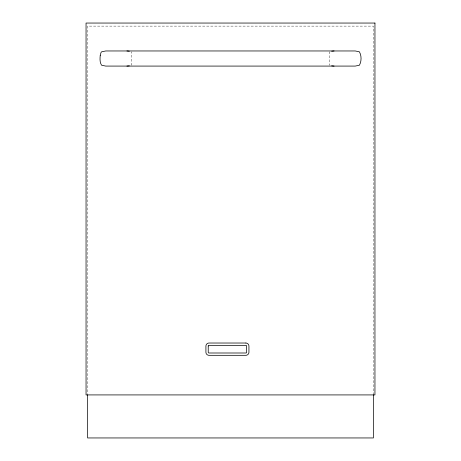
<?xml version="1.0" encoding="UTF-8"?>
<svg xmlns="http://www.w3.org/2000/svg" width="461" height="461" viewBox="0 0 461 461"><rect width="100%" height="100%" fill="white"/><g stroke="black" fill="none" stroke-linecap="round" stroke-linejoin="round"><path stroke-width="0.35" stroke-dasharray="2.31 1.73" d="M131.097 65.237L131.742 64.396L131.742 52.646L131.097 51.805M329.903 51.805L329.258 52.646L329.258 64.396L329.903 65.237M373.41 394.921L373.41 26.121L87.59 26.121L87.59 394.201"/><path stroke-width="0.69" d="M126.931 66.079L129.339 65.854M331.661 51.188L334.069 50.964M331.661 65.854L334.069 66.079M126.931 50.964L129.339 51.188M373.41 394.749L373.41 437.95L87.59 437.95L87.59 394.749M208.228 345.998L208.228 352.342A0.761 0.761 0 0 0 208.885 352.999L245.967 352.999A0.761 0.761 0 0 0 246.623 352.342L246.623 345.998A0.761 0.761 0 0 0 245.967 345.341L208.885 345.341A0.761 0.761 0 0 0 208.228 345.998M100.221 55.522C99.928 58.731 99.697 62.477 101.604 65.237L105.771 66.079L355.229 66.079L359.396 65.237C361.614 61.336 361.614 55.7 359.396 51.805L355.229 50.964L105.771 50.964L101.604 51.805L100.959 52.646L100.221 55.522M374.949 23.05L86.051 23.05L86.051 394.921L374.949 394.921L374.949 23.05M245.869 343.024L208.989 343.024A3.071 3.071 0 0 0 205.911 346.096L205.911 352.244A3.071 3.071 0 0 0 208.989 355.316L245.869 355.316A3.071 3.071 0 0 0 248.94 352.244L248.94 346.096A3.071 3.071 0 0 0 245.869 343.024"/></g></svg>
